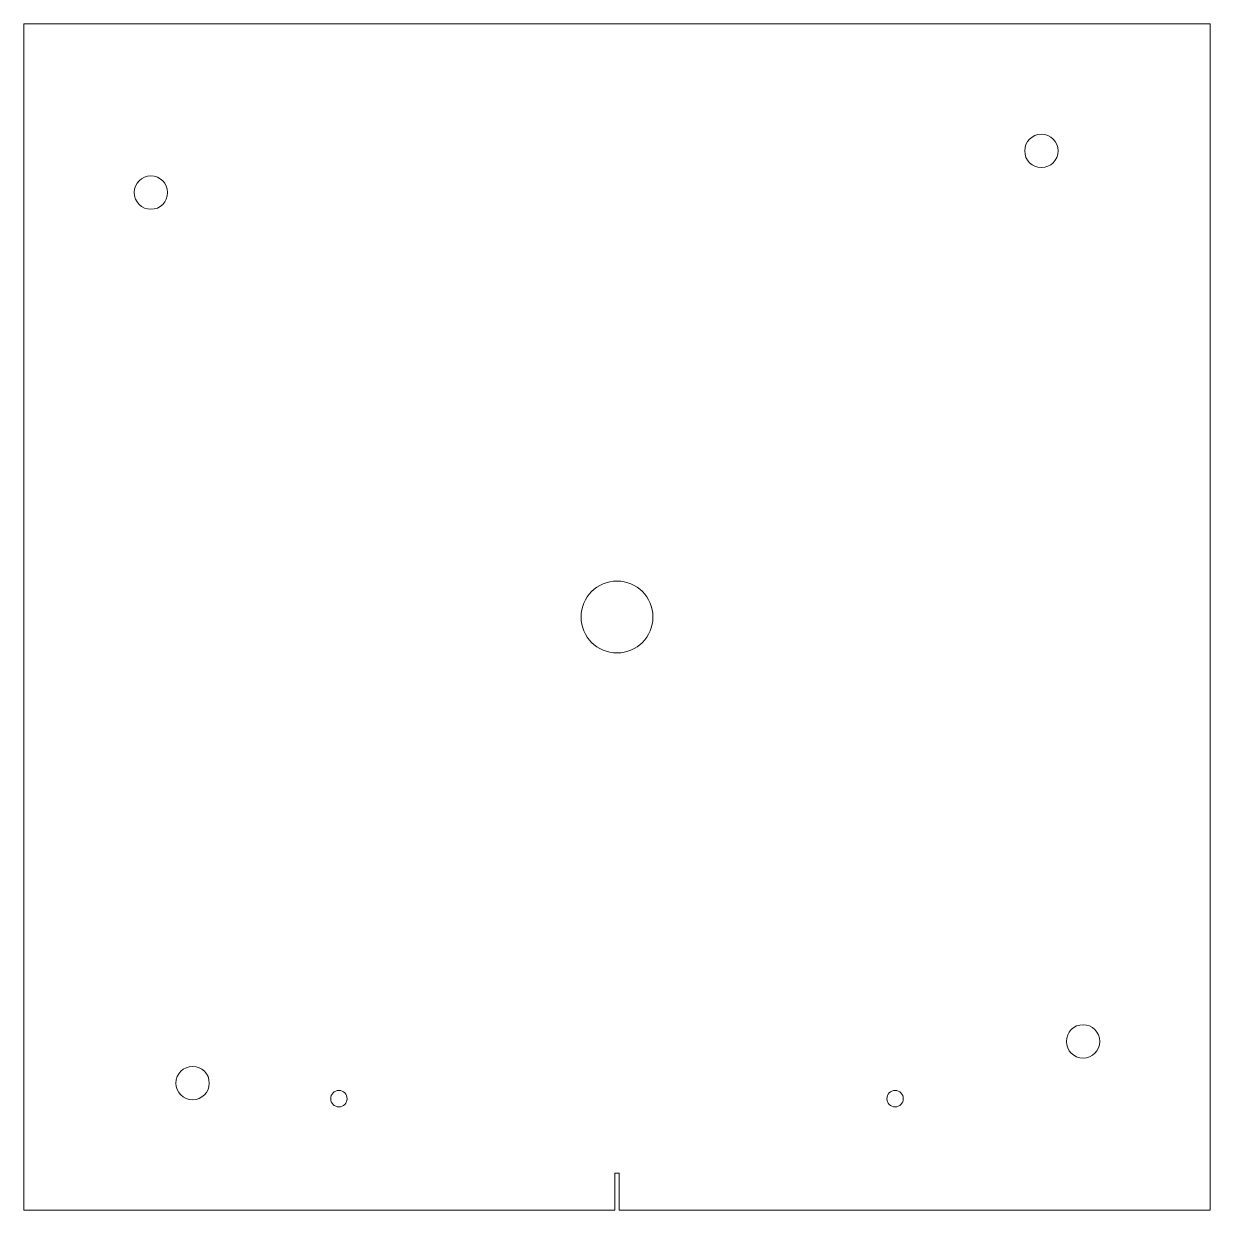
# Model space of a CAD drawing. Header units: inches. Extents: x 1.25 to 9.25, y 0.29 to 8.29.
import ezdxf

# ---------------------------------------------------------------- set-up
doc = ezdxf.new("R2010")
doc.units = ezdxf.units.IN
doc.header["$MEASUREMENT"] = 0

msp = doc.modelspace()

# ---------------------------------------------------------------- linework, layer by layer
at = {"color": 7, "linetype": 'Continuous', "lineweight": 15}
for p, q in [((9.2544, 8.2884), (1.2544, 8.2884)), ((1.2544, 8.2884), (1.2544, 0.2884)), ((9.2544, 0.2884), (9.2544, 8.2884)), ((5.27, 0.5384), (5.2387, 0.5384)), ((5.2387, 0.5384), (5.2387, 0.2884)), ((5.27, 0.2884), (5.27, 0.5384)), ((1.2544, 0.2884), (5.2387, 0.2884)), ((5.27, 0.2884), (9.2544, 0.2884))]:
    msp.add_line(p, q, dxfattribs=at)
for centre, radius in [((8.1155, 7.431), 0.1125), ((2.1117, 7.1496), 0.1125), ((5.2544, 4.2884), 0.242), ((8.397, 1.4272), 0.1125), ((2.3932, 1.1458), 0.1125), ((3.3794, 1.0408), 0.0555), ((7.1294, 1.0408), 0.0555)]:
    msp.add_circle(centre, radius, dxfattribs=at)

doc.saveas('drawing.dxf')
